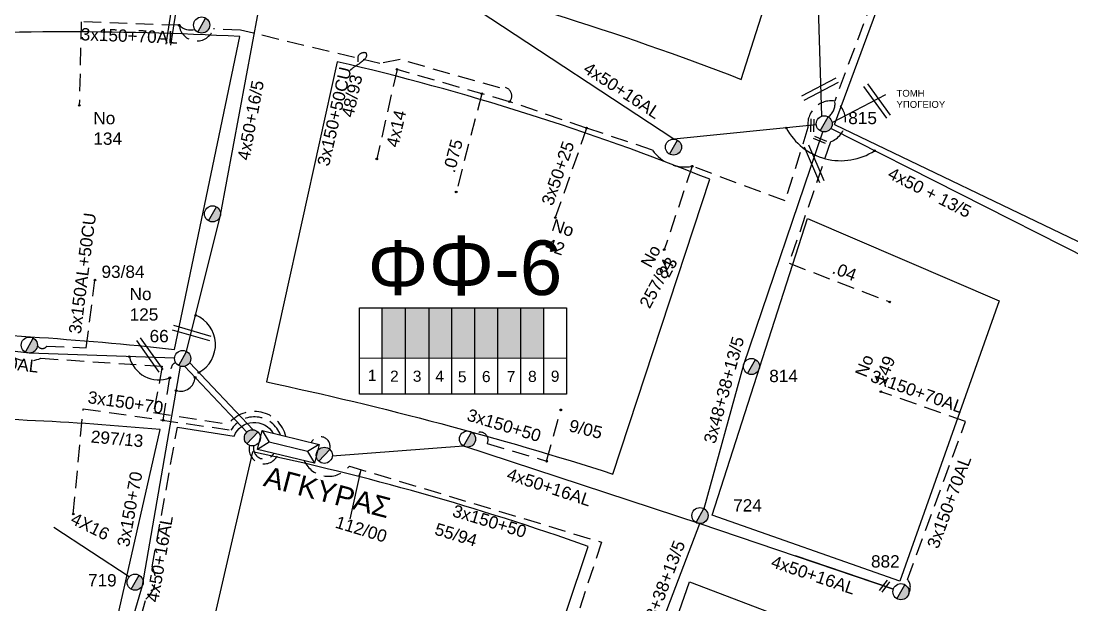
# Model space of a CAD drawing. Header units: millimetres. Extents: x 1421 to 7616, y 908 to 2861.
# Drawn here: x 5913.3 to 6067.1, y 2304.9 to 2390.4 of the extents above; entities that cross this region are included whole.
import ezdxf
from ezdxf.enums import TextEntityAlignment as Align

# ---------------------------------------------------------------- set-up
doc = ezdxf.new("R2010")
doc.units = ezdxf.units.MM
doc.linetypes.add('DASHED', pattern=[19.05, 12.7, -6.35])
for name, color, linetype, lineweight in [('3x150+50', 7, 'Continuous', 30), ('3x150+70', 7, 'Continuous', 30), ('3x48+28', 7, 'Continuous', 30), ('3x48+38+13_5', 7, 'Continuous', 30), ('3x50+25', 7, 'Continuous', 30), ('4x14', 7, 'Continuous', 30), ('4x50 + 13_5', 7, 'SYN_LINE', 30), ('4x50+16_5', 7, 'Continuous', 30), ('Άγνωστα', 7, 'Continuous', 30), ('Γυμνά εναέρια ΧΤ (3Φ) 4x50AL', 7, 'Continuous', 30), ('Γυμνά εναέρια ΧΤ και ΦΟΠ (3Φ)   4x50+16AL', 7, 'Continuous', 30), ('Εναέρια παροχή ΧΤ 4x16', 7, 'SYN_LINE', 30), ('Καλώδια ΧΤ   3x150+50CU', 7, 'DASHED', 30), ('Καλώδια ΧΤ   3x150+70AL', 7, 'DASHED', 30), ('Καλώδια ΧΤ   3x150AL+50CU', 7, 'DASHED', 30), ('Συνεστραμμένα ΧΤ   3x70+54.6+25 AL', 7, 'SYN_LINE', 30), ('Υπόγεια Καλώδια Δικτύου ΧΤ   .04', 7, 'DASHED', 30), ('Υπόγεια Καλώδια Δικτύου ΧΤ   .075', 7, 'DASHED', 30), ('Υπόγεια Καλώδια Δικτύου ΧΤ   .15', 7, 'DASHED', 30)]:
    doc.layers.add(name, color=color, linetype=linetype, lineweight=lineweight)
for name, color, linetype in [('Pillar OTE', 7, 'Continuous'), ('TEXT ΚΑΛΩΔΙΩΝ', 7, 'Continuous'), ('ΑΓΝΩΣΤΟ ΥΠΟΓΕΙΟ ΚΑΛΩΔΙΟ', 7, 'DASHED'), ('Επιγραφές - Σχήματα', 7, 'Continuous'), ('Μηχανική τομή', 7, 'Continuous'), ('Στύλος ΦΜ', 7, 'Continuous'), ('Στύλος ΦΜ @ 1', 7, 'Continuous'), ('Συνδέσεις', 7, 'Continuous'), ('Τομή', 7, 'Continuous'), ('Υποσταθμός εναέριος 2 στύλων', 7, 'Continuous'), ('Υποσταθμός πόλεως', 7, 'Continuous'), ('Υπόβαθρο ΔΕΗ', 7, 'Continuous')]:
    doc.layers.add(name, color=color, linetype=linetype)
doc.styles.add('arial', font='ARIAL.TTF')
doc.styles.get("Standard").update_dxf_attribs({"font": 'ARIAL.TTF', "height": 1.8})
doc.linetypes.add('SYN_LINE', pattern='A,0.5,-0.0001,["/\\/\\/\\/",Standard,S=0.1,R=0,X=0,Y=-0.05],-0.25', length=0.7501)
doc.dimstyles.new('ISO-25', dxfattribs={"dimtxt": 2.5, "dimasz": 2.5, "dimexe": 1.25, "dimexo": 0.625, "dimtad": 1, "dimtxsty": 'Standard', "dimcen": 2.5, "dimadec": 0, "dimazin": 0, "dimtfac": 1, "dimtmove": 0, "dimatfit": 3, "dimfxl": 1, "dimarcsym": 0})

# ---------------------------------------------------------------- blocks, each defined once
blk = doc.blocks.new('ΥΠΑΡΧΩΝ ΤΣΙΜΕΝΤΕΝΙΟΣ ΣΤΥΛΟΣ')
at = {"layer": 'Στύλος ΦΜ'}
blk.add_hatch(color=7, dxfattribs=at).paths.add_polyline_path([(-1.29, -2.28, 0.574793), (2.62, 0, 0.268822), (1.3, 2.27)])
at = {"layer": 'Στύλος ΦΜ', "color": 7}
blk.add_line((-1.29, -2.28), (1.3, 2.27), dxfattribs=at)
blk.add_circle((0, 0), 2.62, dxfattribs=at)
at = {"layer": 'Στύλος ΦΜ', "flags": 4}
for tag, p in [('ΑΡΙΘΜΟΣ', (-4.68, 8.05)), ('ΤΥΠΟΣ', (-4.91, 3.03))]:
    blk.add_attdef(tag, p, '', height=4, dxfattribs=at)
blk = doc.blocks.new('ΥΠΟΣΤΑΘΜΟΣ ΕΝΑΕΡΙΟΣ ΕΠΙ 2 ΣΤΥΛΩΝ')
at = {"layer": 'Υποσταθμός εναέριος 2 στύλων', "linetype": 'Continuous'}
for points in [[(-11.97, -2.11, 0.574793), (-8.45, -0.07, 0.268822), (-9.64, 1.98)], [(9.68, -2.15, 0.574793), (13.19, -0.1, 0.268822), (12.01, 1.95)]]:
    blk.add_hatch(color=256, dxfattribs=at).paths.add_polyline_path(points)
for p, q in [((-11.97, -2.11), (-9.64, 1.98)), ((9.68, -2.15), (12.01, 1.95))]:
    blk.add_line(p, q, dxfattribs=at)
for centre in [(-10.81, -0.07), (10.84, -0.1)]:
    blk.add_circle(centre, 2.36, dxfattribs=at)
at = {"layer": 'Υποσταθμός πόλεως', "linetype": 'Continuous', "ltscale": 40}
blk.add_lwpolyline([(-8.57, 2.82), (8.57, 2.82), (8.57, -2.82), (-8.57, -2.82)], close=True, dxfattribs=at)
for points in [[(-5.75, 0), (-8.57, 2.82)], [(-8.57, -2.82), (-5.75, 0)], [(-5.75, 0), (5.75, 0)], [(5.75, 0), (8.57, 2.82)], [(8.57, -2.82), (5.75, 0)]]:
    blk.add_lwpolyline(points, dxfattribs=at)
at = {"layer": 'Υποσταθμός εναέριος 2 στύλων', "ltscale": 40, "flags": 1}
for tag, p in [('ΜΕΤΑΣΧΗΜΑΤΙΣΜΟΣ', (14.09, 2.51)), ('ΙΣΧΥΣ', (14.07, -0.28)), ('ΑΡΙΘΜΟΣ', (14.19, -3))]:
    blk.add_attdef(tag, p, '', height=1.8, dxfattribs=at)
blk = doc.blocks.new('_ΣΥΝΔΕΣΗ')
at = {"layer": 'Συνδέσεις', "linetype": 'SYN_LINE', "ltscale": 40}
blk.add_hatch(color=256, dxfattribs=at).paths.add_polyline_path([(0.5, -0.01, 1), (-0.5, -0.01, 1)])
at = {"layer": 'Συνδέσεις'}
blk.add_circle((0, -0.01), 0.5, dxfattribs=at)
blk = doc.blocks.new('ΤΟΜΗ')
at = {"layer": 'Τομή', "ltscale": 40}
for p, q in [((11.33, -0.65), (-11.4, -0.65)), ((11.33, -3.42), (-11.4, -3.42))]:
    blk.add_line(p, q, dxfattribs=at)
blk = doc.blocks.new('ΜΗΧΑΝΙΚΗ ΤΟΜΗ')
at = {"layer": 'Μηχανική τομή', "ltscale": 40}
for p, q in [((-3.79, 1.21), (3.79, 1.21)), ((3.79, -0.34), (-3.79, -0.34))]:
    blk.add_line(p, q, dxfattribs=at)

msp = doc.modelspace()

# ---------------------------------------------------------------- hatches: boundary and pattern name
at = {"layer": 'Καλώδια ΧΤ   3x150AL+50CU', "linetype": 'DASHED', "lineweight": -3, "ltscale": 0.2}
h = msp.add_hatch(color=5, dxfattribs=at)
h.dxf.hatch_style = 1
h.paths.add_polyline_path([(5969.56, 2348.4), (5966.12, 2348.4), (5966.12, 2341.04), (5969.56, 2341.04)])
h = msp.add_hatch(color=2, dxfattribs=at)
h.dxf.hatch_style = 1
h.paths.add_polyline_path([(5969.56, 2341.04), (5973, 2341.04), (5973, 2348.4), (5969.56, 2348.4)])
h = msp.add_hatch(color=1, dxfattribs=at)
h.dxf.hatch_style = 1
h.paths.add_polyline_path([(5976.3, 2348.4), (5973, 2348.4), (5973, 2341.04), (5976.3, 2341.03)])
h = msp.add_hatch(color=173, dxfattribs=at)
h.dxf.hatch_style = 1
h.paths.add_polyline_path([(5976.3, 2341.03), (5979.68, 2341.03), (5979.68, 2348.4), (5976.3, 2348.4)])
h = msp.add_hatch(color=27, dxfattribs=at)
h.dxf.hatch_style = 1
h.paths.add_polyline_path([(5979.68, 2341.03), (5983.08, 2341.03), (5983.08, 2348.4), (5979.68, 2348.4)])
h = msp.add_hatch(color=133, dxfattribs=at)
h.dxf.hatch_style = 1
h.paths.add_polyline_path([(5986.42, 2341.02), (5986.42, 2348.4), (5983.08, 2348.4), (5983.08, 2341.03)])
h = msp.add_hatch(color=62, dxfattribs=at)
h.dxf.hatch_style = 1
h.paths.add_polyline_path([(5989.81, 2348.4), (5986.42, 2348.4), (5986.42, 2341.02), (5989.81, 2341.02)])

# ---------------------------------------------------------------- linework, layer by layer
at = {"layer": '3x150+50', "color": 5, "linetype": 'DASHED', "lineweight": -3, "ltscale": 0.2}
msp.add_lwpolyline([(5979.64, 2329.77, -0.891523), (5981.51, 2328.54), (5990.2, 2325.94), (5992.26, 2333.43)], format="xyb", dxfattribs=at)
at = {"layer": '3x150+50', "color": 2, "linetype": 'DASHED', "lineweight": -3, "ltscale": 0.2}
msp.add_lwpolyline([(5954.7, 2326.02, 0.567668), (5961.32, 2325.23), (5998.23, 2314.09), (5994.83, 2303.75, -0.451243), (5994.79, 2299.93), (5993.2, 2294.43), (6003.9, 2290.79), (6002.76, 2286.51), (6019.23, 2281.3)], format="xyb", dxfattribs=at)
at = {"layer": '3x150+50', "color": 5, "linetype": 'DASHED', "lineweight": -3, "ltscale": 0.2}
msp.add_arc((5957.07, 2328.08), 1.44, 343.0349, 155.941, dxfattribs=at)
at = {"layer": '3x150+50', "color": 62, "linetype": 'DASHED', "lineweight": -3, "ltscale": 0.2}
msp.add_arc((5948.83, 2327.73), 2.19, 166.3451, 338.9862, dxfattribs=at)
at = {"layer": '3x150+50', "color": 133, "linetype": 'DASHED', "lineweight": -3, "ltscale": 0.2}
msp.add_arc((5948.88, 2327.85), 1.6, 168.1599, 331.3733, dxfattribs=at)
at = {"layer": '3x150+70', "color": 27, "linetype": 'DASHED', "lineweight": -3, "ltscale": 0.2}
msp.add_lwpolyline([(5850.45, 2341.16, 0.520072), (5852.08, 2341.63), (5882.31, 2344.37, 0.6671), (5887.47, 2343.74), (5911.46, 2341.57, 0.261958), (5916.17, 2341), (5933.94, 2339.82), (5932.65, 2333.06), (5943.62, 2331.36, -0.63183), (5952.03, 2329.56)], format="xyb", dxfattribs=at)
at = {"layer": '3x150+70', "color": 173, "linetype": 'DASHED', "lineweight": -3, "ltscale": 0.2}
msp.add_lwpolyline([(5920.91, 2318.19), (5922.37, 2333.62), (5943.99, 2330.49, -0.629782), (5951.23, 2329.75)], format="xyb", dxfattribs=at)
at = {"layer": '3x150+70', "color": 1, "linetype": 'DASHED', "lineweight": -3, "ltscale": 0.2}
msp.add_lwpolyline([(5925.59, 2286.53, -1.083021), (5926.57, 2288.44), (5931.54, 2305.75, 0.367915), (5932.44, 2310.47), (5936.15, 2330.91)], format="xyb", dxfattribs=at)
at = {"layer": '3x48+28', "color": 6, "lineweight": -3, "ltscale": 0.1}
msp.add_lwpolyline([(6030.51, 2376.44), (6029.53, 2408.35), (6038.52, 2439.98)], dxfattribs=at)
at = {"layer": '3x48+38+13_5', "color": 5, "lineweight": -3, "ltscale": 0.1}
for points in [[(6013.24, 2318.99), (6019.05, 2340.09), (6030.62, 2374.16)], [(5996.62, 2270.81), (6003.5, 2292.84), (6012.62, 2316.79)]]:
    msp.add_lwpolyline(points, dxfattribs=at)
at = {"layer": '3x50+25', "color": 133, "linetype": 'DASHED', "lineweight": -3, "ltscale": 0.2}
msp.add_lwpolyline([(5996.06, 2374.69), (5991.47, 2361.59)], dxfattribs=at)
at = {"layer": '4x14', "color": 133, "linetype": 'DASHED', "lineweight": -3, "ltscale": 0.2}
msp.add_lwpolyline([(5968.3, 2383.28), (5968.3, 2383.28), (5965.33, 2370.18)], dxfattribs=at)
at = {"layer": '4x50 + 13_5', "color": 1, "lineweight": -3, "ltscale": 0.1}
msp.add_lwpolyline([(6069.57, 2355.51), (6031.8, 2374.63)], dxfattribs=at)
at = {"layer": '4x50+16_5', "color": 62, "lineweight": -3, "ltscale": 0.1}
msp.add_lwpolyline([(5937.5, 2341.99), (5942.46, 2361.97), (5948.95, 2396.85)], dxfattribs=at)
at = {"layer": 'Pillar OTE', "lineweight": -3, "ltscale": 40}
for points in [[(5962.79, 2335.76), (5962.79, 2348.4), (5993.13, 2348.4), (5993.13, 2335.73), (5962.79, 2335.76)], [(5966.12, 2335.76), (5966.12, 2348.4)], [(5969.56, 2335.76), (5969.56, 2348.4)], [(5973, 2335.75), (5973, 2348.4)], [(5976.3, 2335.75), (5976.3, 2348.4)], [(5979.68, 2335.75), (5979.68, 2348.4)], [(5983.08, 2335.74), (5983.08, 2348.4)], [(5986.42, 2335.74), (5986.42, 2348.4)], [(5989.8, 2335.74), (5989.81, 2348.4)], [(5962.79, 2341.05), (5993.13, 2341.02)]]:
    msp.add_lwpolyline(points, dxfattribs=at)
at = {"layer": 'Άγνωστα', "lineweight": -3}
msp.add_lwpolyline([(5962.62, 2384.4), (5962.61, 2384.6), (5962.61, 2384.77), (5962.6, 2384.9), (5962.6, 2385.02), (5962.61, 2385.11), (5962.63, 2385.19), (5962.65, 2385.26), (5962.68, 2385.33), (5962.72, 2385.39), (5962.77, 2385.45), (5962.83, 2385.51), (5962.9, 2385.56), (5962.97, 2385.61), (5963.05, 2385.66), (5963.12, 2385.7), (5963.2, 2385.73), (5963.28, 2385.76), (5963.35, 2385.77), (5963.42, 2385.78), (5963.49, 2385.79), (5963.55, 2385.78), (5963.61, 2385.77), (5963.66, 2385.76), (5963.7, 2385.74), (5963.73, 2385.72), (5963.76, 2385.69), (5963.78, 2385.66), (5963.79, 2385.62), (5963.8, 2385.58), (5963.8, 2385.54), (5963.81, 2385.49), (5963.81, 2385.44), (5963.81, 2385.39), (5963.82, 2385.34), (5963.82, 2385.28), (5963.81, 2385.21), (5963.79, 2385.15), (5963.77, 2385.08), (5963.73, 2385), (5963.67, 2384.91), (5963.6, 2384.82), (5963.52, 2384.73), (5963.42, 2384.63), (5963.31, 2384.53), (5963.19, 2384.43), (5963.07, 2384.33), (5962.95, 2384.24), (5962.83, 2384.15), (5962.71, 2384.07), (5962.59, 2383.99), (5962.48, 2383.92), (5962.37, 2383.85), (5962.27, 2383.79), (5962.17, 2383.73), (5962.08, 2383.67), (5962, 2383.62), (5961.93, 2383.56), (5961.86, 2383.51), (5961.8, 2383.47), (5961.75, 2383.42), (5961.7, 2383.38), (5961.67, 2383.34), (5961.63, 2383.31), (5961.61, 2383.29), (5961.59, 2383.27), (5961.58, 2383.26), (5961.57, 2383.25), (5961.56, 2383.25), (5961.56, 2383.24), (5961.55, 2383.24), (5961.55, 2383.24), (5961.54, 2383.23), (5961.53, 2383.23), (5961.52, 2383.22), (5961.5, 2383.21), (5961.49, 2383.19), (5961.47, 2383.18), (5961.45, 2383.16), (5961.43, 2383.15), (5961.41, 2383.13)], dxfattribs=at)
at = {"layer": 'ΑΓΝΩΣΤΟ ΥΠΟΓΕΙΟ ΚΑΛΩΔΙΟ', "color": 133, "lineweight": -3, "ltscale": 0.2}
msp.add_lwpolyline([(6011.5, 2369.11), (6007.42, 2356.89)], dxfattribs=at)
at = {"layer": 'ΑΓΝΩΣΤΟ ΥΠΟΓΕΙΟ ΚΑΛΩΔΙΟ', "color": 173, "lineweight": -3, "ltscale": 0.2}
msp.add_lwpolyline([(5934.07, 2331.93), (5935.27, 2339.64, -0.292976), (5935.9, 2340.36, -1.456286)], format="xyb", dxfattribs=at)
at = {"layer": 'Γυμνά εναέρια ΧΤ (3Φ) 4x50AL', "color": 173, "lineweight": -3, "ltscale": 0.1}
msp.add_lwpolyline([(5935.74, 2341.01), (5914.44, 2341.75), (5885.92, 2345.09)], dxfattribs=at)
at = {"layer": 'Γυμνά εναέρια ΧΤ και ΦΟΠ (3Φ)   4x50+16AL', "color": 1, "lineweight": -3, "ltscale": 0.1}
msp.add_lwpolyline([(6029.67, 2375.15), (6008.83, 2373.08), (5980.17, 2391.92)], dxfattribs=at)
at = {"layer": 'Γυμνά εναέρια ΧΤ και ΦΟΠ (3Φ)   4x50+16AL', "color": 133, "lineweight": -3, "ltscale": 0.1}
msp.add_lwpolyline([(5924.85, 2286.68), (5931.04, 2307.76), (5936.59, 2339.83)], dxfattribs=at)
at = {"layer": 'Γυμνά εναέρια ΧΤ και ΦΟΠ (3Φ)   4x50+16AL', "color": 1, "lineweight": -3, "ltscale": 0.1}
msp.add_lwpolyline([(5936.15, 2330.91), (5944.44, 2329.61, -0.629574), (5950.19, 2330)], format="xyb", dxfattribs=at)
at = {"layer": 'Γυμνά εναέρια ΧΤ και ΦΟΠ (3Φ)   4x50+16AL', "color": 5, "lineweight": -3, "ltscale": 0.1}
msp.add_lwpolyline([(5958.83, 2326.73), (5978.04, 2328.16), (6012.62, 2316.79), (6040.96, 2307.22), (6026.62, 2312.06)], dxfattribs=at)
at = {"layer": 'Γυμνά εναέρια ΧΤ και ΦΟΠ (3Φ)   4x50+16AL', "color": 133, "lineweight": -3, "ltscale": 0.1}
msp.add_arc((5938.13, 2391.55), 2.49, 226.3599, 283.5438, dxfattribs=at)
at = {"layer": 'Εναέρια παροχή ΧΤ 4x16', "color": 133, "linetype": 'SYN_LINE', "lineweight": -3, "ltscale": 15}
msp.add_lwpolyline([(5929.1, 2309.03), (5918.06, 2316.21)], dxfattribs=at)
at = {"layer": 'Καλώδια ΧΤ   3x150+50CU', "color": 133, "lineweight": -3, "ltscale": 0.2}
msp.add_lwpolyline([(5984.78, 2378.56, 0.796662), (5983.36, 2380.57), (5968.75, 2384.71), (5965.8, 2384.15), (5945.38, 2389.02), (5941.44, 2389.22, -0.800184), (5936.41, 2389.74)], format="xyb", dxfattribs=at)
at = {"layer": 'Καλώδια ΧΤ   3x150+70AL', "color": 133, "lineweight": -3, "ltscale": 0.2}
for points in [[(5922.06, 2390.25), (5921.79, 2378.02)], [(5936.41, 2389.74), (5922.06, 2390.25)]]:
    msp.add_lwpolyline(points, dxfattribs=at)
at = {"layer": 'Καλώδια ΧΤ   3x150+70AL', "color": 5, "lineweight": -3, "ltscale": 0.2}
msp.add_lwpolyline([(6051.52, 2331.72), (6039.14, 2336.1)], dxfattribs=at)
msp.add_lwpolyline([(6043.22, 2306.58, 0.301142), (6043.04, 2308.64), (6051.52, 2331.72)], format="xyb", dxfattribs=at)
at = {"layer": 'Καλώδια ΧΤ   3x150AL+50CU', "color": 173, "lineweight": -3, "ltscale": 0.2}
msp.add_lwpolyline([(5915.65, 2342.88, 0.56254), (5917.04, 2342.78), (5922.81, 2342.51), (5924.08, 2352.45)], format="xyb", dxfattribs=at)
at = {"layer": 'Συνεστραμμένα ΧΤ   3x70+54.6+25 AL', "color": 62, "lineweight": -3, "ltscale": 15}
msp.add_lwpolyline([(5937.93, 2340.37), (5947.26, 2330.51)], dxfattribs=at)
at = {"layer": 'Συνεστραμμένα ΧΤ   3x70+54.6+25 AL', "color": 133, "lineweight": -3, "ltscale": 15}
msp.add_lwpolyline([(5937.21, 2339.82), (5946.29, 2330.16)], dxfattribs=at)
at = {"layer": 'Τομή', "lineweight": -3}
msp.add_lwpolyline([(6032, 2375.53), (6039.87, 2379.63)], dxfattribs=at)
at = {"layer": 'Υπόβαθρο ΔΕΗ', "lineweight": -3, "ltscale": 0.1}
for points in [[(6032.34, 2375.2), (6063.49, 2459.33)], [(6032.34, 2375.2), (6070.38, 2356.95), (6126.64, 2438.62)]]:
    msp.add_lwpolyline(points, dxfattribs=at)
for points in [[(6018.7, 2381.82), (6034.49, 2431.38), (5973.72, 2439.75), (5963.07, 2399.09, -0.034497), (6018.7, 2381.82, -3.407132)], [(5891, 2387.91), (5893.55, 2345.1, -0.021321), (5935.72, 2342.3), (5945.28, 2388.09, 0.028489), (5891, 2387.91, 2.044682)], [(5999.9, 2324.05), (6014.07, 2367.21, 0.038285), (5959.55, 2384.41), (5949.17, 2337.54, -0.025313), (5999.9, 2324.05, -37.598833)], [(5983.29, 2274.7), (5996.28, 2313.46, 0.032981), (5947.16, 2327.31), (5937.53, 2285.68, -0.027999), (5983.29, 2274.7, -6.684072)]]:
    msp.add_lwpolyline(points, format="xyb", dxfattribs=at)
for points in [[(6014.43, 2318.01), (6028.39, 2361.44), (6056.43, 2349.39), (6041.9, 2308.37)], [(6024.9, 2258.18), (5997.87, 2270.3), (6011.12, 2308.29), (6038.13, 2297.97)]]:
    msp.add_lwpolyline(points, close=True, dxfattribs=at)
msp.add_lwpolyline([(5896.97, 2287.9), (5923.79, 2287.13), (5933.61, 2330.56, 0.022477), (5894.68, 2332.39)], format="xyb", close=True, dxfattribs=at)
at = {"layer": 'Υπόβαθρο ΔΕΗ', "lineweight": -3}
for centre, radius, start, end in [((6033.28, 2378.98), 9.06, 208.1382, 302.9758), ((5937.08, 2343), 4.64, 298.5871, 67.97), ((5933.43, 2342.29), 4.44, 193.6497, 291.1709), ((5936.61, 2338.31), 2.13, 252.507, 356.8106)]:
    msp.add_arc(centre, radius, start, end, dxfattribs=at)
at = {"layer": 'Υπόβαθρο ΔΕΗ', "lineweight": -3, "ltscale": 0.1}
msp.add_open_spline([(5490.15, 2288.88), (5490.87, 2288.89), (5491.59, 2288.89), (5493.74, 2288.91), (5495.17, 2288.94), (5497.8, 2289.06), (5499.01, 2289.16), (5501.43, 2289.43), (5502.64, 2289.61), (5506.25, 2290.26), (5508.65, 2290.84), (5512.66, 2292.01), (5514.29, 2292.54), (5517.52, 2293.68), (5519.13, 2294.29), (5522.16, 2295.48), (5523.59, 2296.04), (5526.43, 2297.19), (5527.84, 2297.77), (5531.22, 2299.21), (5533.17, 2300.07), (5537.38, 2302.06), (5539.62, 2303.21), (5543.68, 2305.4), (5545.51, 2306.42), (5549.13, 2308.49), (5550.92, 2309.55), (5554.75, 2311.89), (5556.78, 2313.17), (5560.79, 2315.82), (5562.77, 2317.19), (5567.67, 2320.66), (5570.58, 2322.79), (5575.52, 2326.44), (5577.55, 2327.95), (5581.62, 2330.97), (5583.65, 2332.48), (5588.68, 2336.28), (5591.67, 2338.58), (5598.59, 2344.11), (5602.49, 2347.39), (5608.23, 2352.48), (5610.13, 2354.22), (5613.89, 2357.75), (5615.76, 2359.55), (5619.45, 2363.1), (5621.27, 2364.86), (5624.93, 2368.37), (5626.76, 2370.11), (5632.27, 2375.34), (5635.92, 2378.82), (5643.08, 2385.93), (5646.58, 2389.55), (5651.44, 2394.94), (5652.91, 2396.62), (5655.79, 2400.04), (5657.21, 2401.77), (5660.34, 2405.66), (5662.06, 2407.82), (5665.07, 2411.57), (5666.36, 2413.16), (5668.97, 2416.32), (5670.28, 2417.89), (5674.21, 2422.59), (5676.83, 2425.71), (5681.95, 2432.03), (5684.46, 2435.23), (5689.33, 2441.58), (5691.7, 2444.73), (5695.58, 2449.96), (5697.1, 2452.03), (5700.49, 2456.74), (5702.37, 2459.38), (5705.47, 2463.67), (5706.68, 2465.33), (5709.13, 2468.61), (5710.37, 2470.25), (5712.95, 2473.64), (5714.3, 2475.4), (5717.12, 2479.13), (5718.6, 2481.1), (5721.58, 2485.06), (5723.08, 2487.04), (5725.79, 2490.5), (5726.99, 2491.99), (5729.41, 2494.94), (5730.63, 2496.4), (5733.09, 2499.34), (5734.33, 2500.82), (5737.07, 2504.11), (5738.58, 2505.94), (5741.21, 2509.1), (5742.33, 2510.43), (5744.6, 2513.06), (5745.75, 2514.36), (5748.34, 2517.29), (5749.79, 2518.91), (5752.68, 2522.16), (5754.13, 2523.79), (5757.7, 2527.77), (5759.83, 2530.12), (5764.18, 2534.75), (5766.39, 2537.04), (5770.79, 2541.41), (5772.97, 2543.51), (5777.38, 2547.56), (5779.6, 2549.52), (5784.09, 2553.37), (5786.36, 2555.25), (5790.16, 2558.45), (5791.71, 2559.76), (5796.3, 2563.73), (5799.3, 2566.46), (5804.09, 2570.87), (5805.89, 2572.53), (5809.47, 2575.86), (5811.26, 2577.53), (5814.81, 2580.89), (5816.58, 2582.59), (5819.71, 2585.52), (5821.06, 2586.76), (5823.79, 2589.2), (5825.17, 2590.39), (5829.37, 2593.93), (5832.21, 2596.22), (5837.56, 2600.43), (5840.06, 2602.37), (5847.53, 2608.18), (5852.48, 2612.08), (5859.87, 2617.94), (5862.33, 2619.89), (5867.22, 2623.78), (5869.66, 2625.74), (5874.38, 2629.59), (5876.68, 2631.48), (5883.47, 2637.25), (5887.9, 2641.23), (5895.06, 2647.65), (5897.77, 2650.08), (5903.13, 2654.98), (5905.78, 2657.45), (5910.44, 2661.99), (5912.47, 2664.04), (5916.47, 2668.23), (5918.44, 2670.36), (5923.54, 2676.01), (5926.63, 2679.56), (5932.68, 2686.77), (5935.64, 2690.43), (5943.95, 2701.09), (5949.13, 2708.22), (5956.03, 2718.6), (5958, 2721.68), (5961.43, 2727.24), (5962.91, 2729.71), (5965.83, 2734.76), (5967.26, 2737.34), (5970.15, 2742.52), (5971.59, 2745.12), (5974.04, 2749.35), (5975.01, 2750.98), (5976.99, 2754.21), (5977.99, 2755.81), (5980.6, 2759.91), (5982.22, 2762.38), (5985.47, 2767.32), (5987.1, 2769.78), (5990.87, 2775.45), (5993.01, 2778.66), (5997.27, 2785.09), (5999.39, 2788.31), (6002.94, 2793.69), (6004.36, 2795.85), (6007.22, 2800.17), (6008.66, 2802.33), (6011.42, 2806.35), (6012.74, 2808.21), (6015.43, 2811.88), (6016.82, 2813.69), (6019.65, 2817.26), (6021.08, 2819.02), (6023.91, 2822.44), (6025.3, 2824.1), (6028.08, 2827.44), (6029.46, 2829.11), (6033.67, 2834.11), (6036.54, 2837.41), (6040.6, 2841.67), (6041.65, 2842.74), (6043.78, 2844.84), (6044.85, 2845.87), (6046.01, 2846.99), (6046.09, 2847.07), (6046.18, 2847.15)], degree=3, knots=[0, 0, 0, 0, 2.166148, 2.166148, 6.498445, 6.498445, 10.265763, 10.265763, 14.03308, 14.03308, 21.567715, 21.567715, 26.783111, 26.783111, 31.998507, 31.998507, 36.609107, 36.609107, 41.219706, 41.219706, 47.702734, 47.702734, 55.361699, 55.361699, 61.656862, 61.656862, 67.952024, 67.952024, 75.225312, 75.225312, 82.498599, 82.498599, 93.336109, 93.336109, 100.938237, 100.938237, 108.540365, 108.540365, 119.906013, 119.906013, 135.262764, 135.262764, 143.046265, 143.046265, 150.829766, 150.829766, 158.421213, 158.421213, 166.01266, 166.01266, 181.195553, 181.195553, 196.378447, 196.378447, 203.139727, 203.139727, 209.901007, 209.901007, 218.17125, 218.17125, 224.294478, 224.294478, 230.417706, 230.417706, 242.664163, 242.664163, 254.910619, 254.910619, 266.752825, 266.752825, 274.488922, 274.488922, 284.205481, 284.205481, 290.332499, 290.332499, 296.459518, 296.459518, 303.102773, 303.102773, 310.521928, 310.521928, 317.941082, 317.941082, 323.632036, 323.632036, 329.322989, 329.322989, 335.111928, 335.111928, 342.21937, 342.21937, 347.401444, 347.401444, 352.583519, 352.583519, 359.110119, 359.110119, 365.636719, 365.636719, 375.115877, 375.115877, 384.595036, 384.595036, 393.595586, 393.595586, 402.417975, 402.417975, 411.240365, 411.240365, 417.351182, 417.351182, 429.572817, 429.572817, 436.920313, 436.920313, 444.267808, 444.267808, 451.615303, 451.615303, 457.062825, 457.062825, 462.510346, 462.510346, 473.405389, 473.405389, 482.870876, 482.870876, 501.801851, 501.801851, 511.190138, 511.190138, 520.578425, 520.578425, 529.535879, 529.535879, 547.450786, 547.450786, 558.371689, 558.371689, 569.292592, 569.292592, 578.03359, 578.03359, 586.774588, 586.774588, 600.952588, 600.952588, 615.130587, 615.130587, 641.674, 641.674, 652.706754, 652.706754, 661.38308, 661.38308, 670.280364, 670.280364, 679.177647, 679.177647, 684.825847, 684.825847, 690.474048, 690.474048, 699.322624, 699.322624, 708.1712, 708.1712, 719.749064, 719.749064, 731.326928, 731.326928, 739.082483, 739.082483, 746.838037, 746.838037, 753.616582, 753.616582, 760.393168, 760.393168, 767.169755, 767.169755, 773.671582, 773.671582, 780.173409, 780.173409, 793.177063, 793.177063, 797.627508, 797.627508, 802.077954, 802.077954, 802.435638, 802.435638, 802.435638, 802.435638], dxfattribs=at)
msp.add_spline([(5490.16, 2287.22), (5499.06, 2287.5), (5515.01, 2291.04), (5522.87, 2293.97), (5536.55, 2299.83), (5547.01, 2305.36), (5558.93, 2312.6), (5569, 2319.58), (5578.71, 2326.73), (5595.27, 2339.32), (5611.11, 2352.87), (5623.93, 2365.1), (5639.24, 2379.78), (5654.56, 2396), (5666.94, 2411.23), (5680.23, 2427.26), (5692.61, 2443.18), (5699.97, 2453.16), (5707.96, 2464.24), (5717.67, 2477.08), (5726.8, 2489.07), (5737.12, 2501.56), (5743.34, 2509.03), (5752.07, 2518.96), (5762.51, 2530.53), (5776.67, 2544.64), (5783.85, 2550.96), (5794.53, 2559.98), (5805.14, 2569.57), (5813.96, 2577.8), (5823.23, 2586.46), (5844.27, 2603.53), (5862.79, 2618.13), (5880.4, 2632.45), (5894.43, 2644.85), (5910.95, 2660.17), (5923.63, 2673.64), (5937.53, 2690.18), (5947.29, 2703), (5956.7, 2716.61), (5966.6, 2732.78), (5975.58, 2748.67), (5983.92, 2761.92), (5995.53, 2779.46), (6005.65, 2794.78), (6016.35, 2810.29), (6027.52, 2824.16), (6041.87, 2840.57), (6047.34, 2845.95)], degree=3, dxfattribs=at)
at = {"layer": 'Υπόγεια Καλώδια Δικτύου ΧΤ   .04', "color": 133, "lineweight": -3, "ltscale": 0.2}
msp.add_lwpolyline([(6032.39, 2378.65, -0.6236), (6031.77, 2372.7), (6025.69, 2354.91), (6040.42, 2349.24)], format="xyb", dxfattribs=at)
at = {"layer": 'Υπόγεια Καλώδια Δικτύου ΧΤ   .075', "color": 133, "lineweight": -3, "ltscale": 0.2}
msp.add_lwpolyline([(5980.71, 2379.73), (5976.96, 2365.35)], dxfattribs=at)
at = {"layer": 'Υπόγεια Καλώδια Δικτύου ΧΤ   .15', "color": 133, "lineweight": -3, "ltscale": 0.2}
for points in [[(6043.19, 2407.81), (6032.39, 2378.65, 0.50138), (6028.46, 2374.78), (6025.11, 2364.03), (6011.5, 2369.11, -0.295827), (6005.71, 2371.48), (5996.06, 2374.69), (5984.78, 2378.56), (5968.3, 2383.28)], [(6032.39, 2378.65, -0.299909), (6031.42, 2376.34, -0.15698)]]:
    msp.add_lwpolyline(points, format="xyb", dxfattribs=at)

# ---------------------------------------------------------------- block references
at = {"layer": 'Μηχανική τομή', "lineweight": -3, "xscale": 0.2499999999999672, "yscale": 0.2499999999999672, "zscale": 0.2499999999999672}
for p, rotation in [((6029, 2375.08), 268.6098578408633), ((6030.26, 2373.07), 156.5757373599224), ((6039.77, 2307.58), 52.11944393785868)]:
    msp.add_blockref('ΜΗΧΑΝΙΚΗ ΤΟΜΗ', p, dxfattribs=dict(at, rotation=rotation))
at = {"layer": 'Στύλος ΦΜ @ 1', "lineweight": -3, "ltscale": 40, "xscale": 0.4499999999998181, "yscale": 0.4499999999998181, "zscale": 0.4499999999998181}
for p in [(5939.7, 2389.78), (6008.77, 2371.91), (5941.29, 2362.14), (5914.47, 2342.93), (5978.62, 2329.18)]:
    msp.add_blockref('ΥΠΑΡΧΩΝ ΤΣΙΜΕΝΤΕΝΙΟΣ ΣΤΥΛΟΣ', p, dxfattribs=at)
at = {"layer": 'Στύλος ΦΜ @ 1', "lineweight": -3, "ltscale": 40}
ref = msp.add_blockref('ΥΠΑΡΧΩΝ ΤΣΙΜΕΝΤΕΝΙΟΣ ΣΤΥΛΟΣ', (6030.84, 2375.31), dxfattribs=dict(at, xscale=0.4499999999998181, yscale=0.4499999999998181, zscale=0.4499999999998181))
ref.add_attrib('ΤΥΠΟΣ', '815', (6034.36, 2375.27), dxfattribs={"layer": 'Στύλος ΦΜ', "height": 1.8, "flags": 4})
ref = msp.add_blockref('ΥΠΑΡΧΩΝ ΤΣΙΜΕΝΤΕΝΙΟΣ ΣΤΥΛΟΣ', (5936.92, 2340.96), dxfattribs=dict(at, xscale=0.4499999999998181, yscale=0.4499999999998181, zscale=0.4499999999998181))
ref.add_attrib('ΤΥΠΟΣ', '66', (5932.08, 2343.35), dxfattribs={"layer": 'Στύλος ΦΜ', "height": 1.8, "flags": 4})
ref = msp.add_blockref('ΥΠΑΡΧΩΝ ΤΣΙΜΕΝΤΕΝΙΟΣ ΣΤΥΛΟΣ', (6020.19, 2339.8), dxfattribs=dict(at, xscale=0.4499999999998181, yscale=0.4499999999998181, zscale=0.4499999999998181))
ref.add_attrib('ΤΥΠΟΣ', '814', (6022.79, 2337.51), dxfattribs={"layer": 'Στύλος ΦΜ', "height": 1.8, "flags": 4})
ref = msp.add_blockref('ΥΠΑΡΧΩΝ ΤΣΙΜΕΝΤΕΝΙΟΣ ΣΤΥΛΟΣ', (6012.65, 2317.97), dxfattribs=dict(at, xscale=0.4499999999998181, yscale=0.4499999999998181, zscale=0.4499999999998181))
ref.add_attrib('ΤΥΠΟΣ', '724', (6017.51, 2318.57), dxfattribs={"layer": 'Στύλος ΦΜ', "height": 1.8, "flags": 4})
ref = msp.add_blockref('ΥΠΑΡΧΩΝ ΤΣΙΜΕΝΤΕΝΙΟΣ ΣΤΥΛΟΣ', (6042.07, 2306.83), dxfattribs=dict(at, xscale=0.4499999999998181, yscale=0.4499999999998181, zscale=0.4499999999998181))
ref.add_attrib('ΤΥΠΟΣ', '882', (6037.69, 2310.37), dxfattribs={"layer": 'Στύλος ΦΜ', "height": 1.8, "flags": 4})
ref = msp.add_blockref('ΥΠΑΡΧΩΝ ΤΣΙΜΕΝΤΕΝΙΟΣ ΣΤΥΛΟΣ', (5929.96, 2308.22), dxfattribs=dict(at, xscale=0.4499999999998181, yscale=0.4499999999998181, zscale=0.4499999999998181))
ref.add_attrib('ΤΥΠΟΣ', '719', (5923.06, 2307.6), dxfattribs={"layer": 'Στύλος ΦΜ', "height": 1.8, "flags": 4})
at = {"layer": 'Συνδέσεις', "lineweight": -3, "xscale": 0.25, "yscale": 0.25, "zscale": 0.25}
for p in [(5936.41, 2389.75), (5968.3, 2383.29), (5980.71, 2379.73), (5984.78, 2378.57), (5921.79, 2378.02), (5996.06, 2374.69), (6025.29, 2374.71), (6038.21, 2371.38), (5965.33, 2370.18), (6011.51, 2369.11), (5976.96, 2365.35), (5991.47, 2361.59), (6007.42, 2356.9), (5924.08, 2352.45), (6040.42, 2349.24), (5938.82, 2347.3), (5929.11, 2341.24), (5939.3, 2338.93), (5935.04, 2338.14), (5938.74, 2338.2), (5935.97, 2336.28), (6039.14, 2336.11), (5992.27, 2333.44), (5934.07, 2331.93), (5990.2, 2325.94), (5920.91, 2318.2)]:
    msp.add_blockref('_ΣΥΝΔΕΣΗ', p, dxfattribs=at)
at = {"layer": 'Τομή', "lineweight": -3, "xscale": 0.2499999999999998, "yscale": 0.2499999999999998, "zscale": 0.2499999999999998}
for p, rotation in [((5934.73, 2389.8), 81.12993233337505), ((6030.47, 2379.96), 207.5764999405945), ((6038.14, 2378.37), 125.9801995510066), ((6028.88, 2369.29), 113.3136788443189), ((5938.06, 2344.23), 163.6281198718702), ((5931.66, 2341.18), 125.4613025617822)]:
    msp.add_blockref('ΤΟΜΗ', p, dxfattribs=dict(at, rotation=rotation))
at = {"layer": 'Υποσταθμός εναέριος 2 στύλων', "lineweight": -3, "xscale": 0.4999999999999995, "yscale": 0.4999999999999995, "zscale": 0.4999999999999995, "rotation": 166.4736704308581}
msp.add_blockref('ΥΠΟΣΤΑΘΜΟΣ ΕΝΑΕΡΙΟΣ ΕΠΙ 2 ΣΤΥΛΩΝ', (5952.39, 2328.03), dxfattribs=at)

# ---------------------------------------------------------------- texts
at = {"lineweight": -3, "ltscale": 30, "char_height": 1.63, "width": 11.2573, "attachment_point": 1}
for s, insert in [('1', (5964.04, 2339.32)), ('2', (5967.28, 2339.19)), ('3', (5970.61, 2339.19)), ('4', (5973.91, 2339.19)), ('5', (5977.21, 2339.11)), ('6', (5980.73, 2339.14)), ('7', (5984.36, 2339.14)), ('8', (5987.48, 2339.16)), ('9', (5990.81, 2339.19))]:
    msp.add_mtext(s, dxfattribs=dict(at, insert=insert))
at = {"lineweight": -3, "ltscale": 40, "insert": (5949.35, 2325.25), "char_height": 3, "width": 64.8866, "attachment_point": 1, "rotation": 345.3254, "style": 'arial'}
msp.add_mtext('ΑΓΚΥΡΑΣ', dxfattribs=at)
at = {"layer": 'TEXT ΚΑΛΩΔΙΩΝ', "lineweight": -3, "ltscale": 0.1, "style": 'arial'}
for s, rotation, p in [('3x150+70AL', 357.9832, (5929.1, 2388.2)), ('3x150+50CU', 77, (5959.12, 2376.4)), ('4x50+16AL', 326.6767, (6001.26, 2380.21)), ('4x50+16/5', 79.4625, (5946.87, 2375.83)), ('4x14', 77.2516, (5968.18, 2374.62)), ('  .075', 75.4039, (5976.3, 2369.95)), ('3x50+25', 70.6863, (5991.84, 2368.09)), ('4x50 + 13/5', 333.158, (6046.28, 2365.28)), (' 3x150AL+50CU', 82.7307, (5922.2, 2353.09)), ('  .04', 338.9345, (6033.17, 2353.96)), ('3x48+38+13/5', 74.6088, (6016.15, 2336.36)), (' 4x50AL', 353.3212, (5911.23, 2340.31)), ('3x150+70AL', 340.5085, (6044.44, 2336.13)), ('3x150+70', 351.7649, (5928.56, 2334.55)), ('3x150+50', 343.1982, (5983.98, 2331.19)), ('3x150+70AL', 69.8267, (6049.12, 2319.97)), ('4x50+16AL', 341.8072, (5990.58, 2322.14)), ('3x150+70', 79.7247, (5929.17, 2318.92)), ('3x150+50', 343.1982, (5981.85, 2317.15)), ('4X16', 333.5342, (5923.39, 2316.4)), ('4x50+16AL', 80.1947, (5933.54, 2311.65)), ('3x48+38+13/5', 69.165, (6006.84, 2306.69)), ('4x50+16AL', 341.3424, (6029.25, 2309.28))]:
    msp.add_text(s, height=1.8, rotation=rotation, dxfattribs=at).set_placement(p, align=Align.MIDDLE_CENTER)
at = {"layer": 'Άγνωστα', "color": 7, "lineweight": -3, "char_height": 1.8, "attachment_point": 1}
for s, insert, rotation in [('48/93', (5960.13, 2376.53), 77.3894), ('257/84', (6003.69, 2348.99), 61.6904), ('93/84', (5925.04, 2354.56), 0.1098), ('9/05', (5993.77, 2332.08), 346.3273), ('297/13', (5923.57, 2330.46), 354.8828), ('112/00', (5959.65, 2317.96), 343.1112), ('55/94', (5974.19, 2316.95), 343.1112)]:
    msp.add_mtext_dynamic_manual_height_columns(s, width=1.8, gutter_width=2.31, heights=[1.06], dxfattribs=dict(at, insert=insert, rotation=rotation))
at = {"layer": 'Άγνωστα', "color": 7, "lineweight": -3}
note = msp.add_mtext_dynamic_manual_height_columns('ΤΟΜΗ\\P', width=1.8, gutter_width=2.31, heights=[1.06, 0], dxfattribs=dict(at, insert=(6041.42, 2380.29), char_height=1, attachment_point=1))
note = msp.add_mtext_dynamic_manual_height_columns('ΥΠΟΓΕΙΟΥ\\P', width=1.8, gutter_width=2.31, heights=[1.06, 0], dxfattribs=dict(at, insert=(6041.42, 2378.66), char_height=1, attachment_point=1))
note = msp.add_mtext_dynamic_manual_height_columns('No ', width=1.8, gutter_width=2.31, heights=[1.06, 0], dxfattribs=dict(at, insert=(5919.73, 2377.04), char_height=1.8, attachment_point=1, rotation=0.1098))
for column, words in zip(note.columns.linked_columns, ['134']):
    column.text = words
note = msp.add_mtext_dynamic_manual_height_columns('No ', width=1.8, gutter_width=2.31, heights=[1.06, 0], dxfattribs=dict(at, insert=(5987.45, 2362.76), char_height=1.8, attachment_point=1, rotation=341.5397))
for column, words in zip(note.columns.linked_columns, ['42']):
    column.text = words
note = msp.add_mtext_dynamic_manual_height_columns('No ', width=1.8, gutter_width=2.31, heights=[1.06, 0], dxfattribs=dict(at, insert=(6001.93, 2351.34), char_height=1.8, attachment_point=1, rotation=61.6904))
for column, words in zip(note.columns.linked_columns, ['23']):
    column.text = words
note = msp.add_mtext_dynamic_manual_height_columns('No ', width=1.8, gutter_width=2.31, heights=[1.06, 0], dxfattribs=dict(at, insert=(5925.04, 2351.3), char_height=1.8, attachment_point=1, rotation=0.1098))
for column, words in zip(note.columns.linked_columns, ['125']):
    column.text = words
note = msp.add_mtext_dynamic_manual_height_columns('No ', width=1.8, gutter_width=2.31, heights=[1.06, 0], dxfattribs=dict(at, insert=(6033.78, 2334.92), char_height=1.8, attachment_point=1, rotation=68.4825))
for column, words in zip(note.columns.linked_columns, ['149']):
    column.text = words
at = {"layer": 'Υπόβαθρο ΔΕΗ', "lineweight": -3, "insert": (5963.98, 2358.92), "char_height": 8, "width": 84.6573, "attachment_point": 1}
msp.add_mtext('Φ{\\H1.0833x;Φ}-6', dxfattribs=at)

# ---------------------------------------------------------------- leaders
at = {"layer": 'Επιγραφές - Σχήματα', "lineweight": -3, "ltscale": 40}
msp.add_leader([(5962.99, 2324.73), (5961.37, 2317.43)], dimstyle='ISO-25', override={"dimasz": 1, "dimtad": 0}, dxfattribs=at)

doc.saveas('drawing.dxf')
